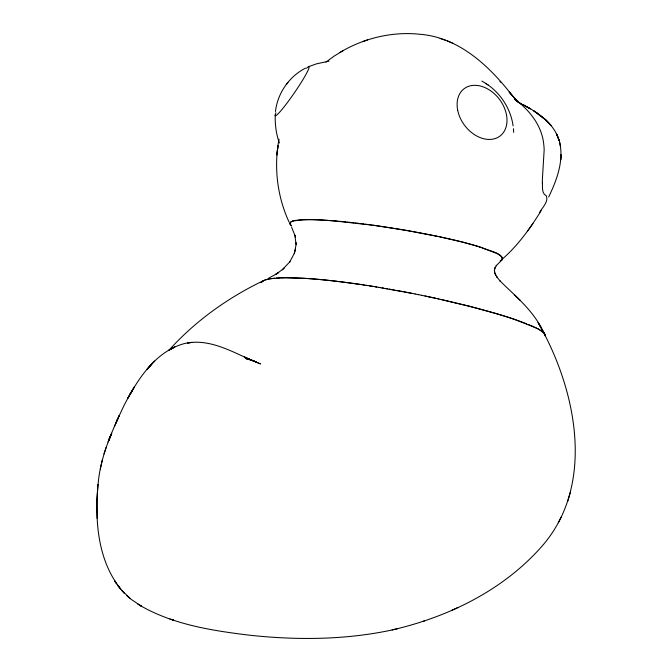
<?xml version="1.0" encoding="UTF-8"?>
<svg xmlns="http://www.w3.org/2000/svg" width="672" height="672" viewBox="0 0 672 672"><rect width="100%" height="100%" fill="white"/><g stroke="black" fill="none" stroke-linecap="round" stroke-linejoin="round"><path stroke-width="1.01" d="M275.192 115.198C275.041 124.589 276.1 134.173 279.426 143.002M295.529 249.119L294.302 253.621L296.083 244.7L294.882 235.091L295.361 236.998M296.083 244.7L296.125 242.55M542.522 176.929L544.16 149.881A82.639 72.206 -10 0 0 543.791 144.724C542.153 126.487 530.368 111.124 516.222 100.288M279.023 139.196C273.722 166.967 277.183 196.4 289.069 222.071M249.262 359.344L252.437 360.57L244.314 357.025L260.518 363.938C236.284 354.69 211.235 337.033 183.96 343.686C154.703 351.868 137.256 380.058 124.043 405.409C112.93 429.03 101.732 453.264 98.582 479.472C94.298 518.112 96.743 563.06 124.278 593.09L121.783 590.411L130.914 599.172L141.548 606.295L137.676 604.052M97.969 484.445L96.902 499.464L97.171 518.524M277.066 153.737L277.981 145.656L276.923 155.047M275.453 111.544C277.477 93.341 289.195 76.406 305.525 68.107M100.304 469.064L102.404 459.707M139.541 605.144C172.822 624.565 211.781 630.622 249.522 635.2C296.159 640.231 343.745 639.979 389.802 630.462C445.931 617.963 500.842 591.713 539.834 548.612C596.996 486.444 576.383 389.012 538.112 322.577L544.858 334.471L540.305 326.172L540.775 326.92C530.855 308.322 514.139 295.075 499.531 280.442L499.951 280.904L496.6 276.595L496.927 277.116L494.777 273.025L495.835 275.327M567.622 501.598L570.578 491.686M104 453.953L106.159 447.317M108.066 442.1L108.301 441.487M111.216 434.482L108.452 441.084L111.728 433.238L108.646 440.605M108.864 440.068L111.46 433.894L109.108 439.454M116.592 421.495L117.852 418.597L114.349 426.653M117.037 420.487L119.23 415.514L115.634 423.662M294.428 253.184L289.674 262.08L289.951 261.685L282.265 269.791L284.432 267.868M548.68 196.972C556.584 180.524 563.724 161.876 559.885 143.38C555.971 124.883 539.087 113.064 523.312 104.849L530.435 108.839L519.7 102.95M558.298 522.707L561.397 516.768M541.136 210.731C529.788 229.001 516.802 247.078 500.237 260.87M527.369 231.319L532.938 223.558M261.047 282.568C266.02 277.855 273.823 278.594 280.216 277.889M539.641 212.402C542.203 207.656 548.982 201.482 546.26 195.804C541.582 193.502 542.657 187.286 542.396 182.994M500.304 260.887A106.991 11.903 9.4 0 0 501.606 260.215C505.05 253.218 485.68 250.001 481.807 247.582M260.971 282.694C264.256 278.838 270.052 279.006 274.663 278.25M286.289 84.554L287.935 82.404M169.05 350.129C195.434 320.905 228.035 297.646 263.466 280.652M149.579 366.442L154.711 361.049M501.85 259.997L502.555 258.829L502.345 257.771A122.716 13.65 9.4 0 0 496.448 253.277M502.144 259.703L496.129 265.826L496.549 265.289L494.777 268.321L494.995 267.758L494.407 270.875L494.399 270.304L495.046 273.605M325.937 62.11L334.496 55.868L343.342 50.509M282.744 269.371L275.369 274.604L278.687 272.479L277.948 272.933M276.1 274.117L268.859 278.057M339.914 52.441C363.661 38.262 391.919 31.374 419.513 34.23C459.295 37.212 489.863 66.553 513.022 96.499L509.158 92.064L518.448 102.346L513.509 97.087L516.65 100.363M172.654 348.037L174.829 346.928L170.881 348.936M451.584 610.428L457.842 607.555M308.633 66.654L316.579 63.823L329.028 61.135M367.483 39.934L362.544 41.647M423.083 621.373L424.578 620.886M292.362 221.239C307.322 218.064 322.837 220.315 337.94 221.164M392.104 629.941L397.74 628.648M276.175 278.124L283.836 277.788M281.358 277.847C308.011 277.427 334.53 280.787 360.864 284.525M284.794 277.771L285.768 277.763M286.768 277.754L304.408 278.326A106.882 11.886 9.4 0 1 332.086 280.77A106.697 11.869 9.4 0 1 360.419 284.466L367.76 285.575M339.032 221.256L341.258 221.458M342.376 221.567L345.803 221.903M346.954 222.02L350.473 222.39M351.658 222.524L354.052 222.785M355.261 222.928L358.924 223.356M360.158 223.507L363.888 223.969M365.14 224.137L367.66 224.465M368.928 224.633L371.473 224.969M375.404 225.515L332.522 220.718A110.284 12.264 9.4 0 0 296.352 220.374C293.672 220.088 287.078 222.625 291.396 225.624M372.75 225.145L406.661 230.446L437.144 236.267M362.62 284.785L364.384 285.054M366.139 285.323L373.212 286.432M369.676 285.869L376.748 287.003M375.144 286.742L411.659 293.294M378.521 287.297L380.293 287.591M382.066 287.885L383.83 288.187M385.602 288.49L387.366 288.792M389.13 289.103L390.886 289.414M392.641 289.724L394.388 290.035M396.136 290.354L403.082 291.64M404.443 291.9L415.12 293.975M415.036 293.958L418.622 294.68M418.387 294.63L422.1 295.394M421.705 295.31L435.658 298.276M424.99 295.991L438.959 298.998M435.775 235.981L448.35 238.703M439.564 236.771L462.017 241.97L480.262 247.086M437.833 298.754L469.728 306.34M440.958 299.452L467.796 305.852L495.499 313.396A226.178 25.158 9.4 0 1 514.282 319.292L536.852 328.247M246.607 358.84L248.279 359.234M249.959 359.654L251.656 360.091L245.255 358.344L247.976 359.159M169.898 619.013L173.628 620.172L172.712 619.878M479.531 246.859L496.356 253.268M248.884 359.428L256.309 361.889L249.455 359.394M440.084 38.455L442.126 39.144M443.167 39.48L445.368 40.219M528.436 324.484L529.981 325.122M447.451 41.009L452.836 43.268M531.468 325.752L538.919 329.347L543.564 332.581A144.203 16.036 9.4 0 1 544.824 335.731L544.614 333.9M537.718 328.692L541.951 331.246L544.396 333.547M481.858 81.043L486.578 83.941M487.553 84.613C500.102 93.232 509.082 106.772 512.35 121.624M485.68 83.336L488.359 85.159M514.685 99.49L521.22 104.076M129.469 597.92L126.874 595.594L130.175 598.559M514.416 294.764L520.313 300.443M517.818 101.514L514.592 98.431L519.868 103.522M513.509 97.087L515.315 98.994M499.985 81.413L500.732 82.244M120.641 589.159L117.726 585.329L120.128 588.487M116.743 584.077L114.467 580.549L116.306 583.405M291.539 227.094L295.042 235.721M559.583 142.019L560.423 146.168M512.509 122.346L513.106 125.899M513.442 128.722L513.685 132.35M542.354 183.17A24.209 2.461 -86.3 0 1 542.48 177.03M448.459 238.703A101.917 11.382 9.4 0 1 479.665 246.868M375.472 225.574A110.284 12.222 9.4 0 1 435.632 235.998M291.598 225.817A101.917 11.332 9.4 0 1 292.412 221.248M469.678 306.34A219.4 24.402 9.4 0 1 526.697 323.828M306.533 68.25A29.694 2.764 -55.5 0 1 294.504 92.635A29.694 2.764 -55.5 0 1 275.906 112.762M560.986 154.904L560.692 159.785L560.986 154.904M132.166 390.634L127.831 398.202L132.166 390.634M132.082 390.818L129.898 394.514L134.308 387.064L132.082 390.818M149.024 367.114L146.748 369.667L151.813 364.014L149.024 367.114M171.377 348.701L169.142 349.902L173.09 347.785L171.377 348.701M191.915 342.401L187.799 342.913L191.915 342.401M536.978 113.056L533.803 110.897L545.992 120.112L551.124 125.555L545.992 120.112L536.978 113.056M557.021 134.954L556.332 133.459L559.213 140.683L557.021 134.954M457.699 110.275A29.694 21.748 52.8 0 0 498.918 136.802A29.694 21.748 52.8 0 0 489.577 90.082A29.694 21.748 52.8 0 0 457.699 110.275"/></g></svg>
